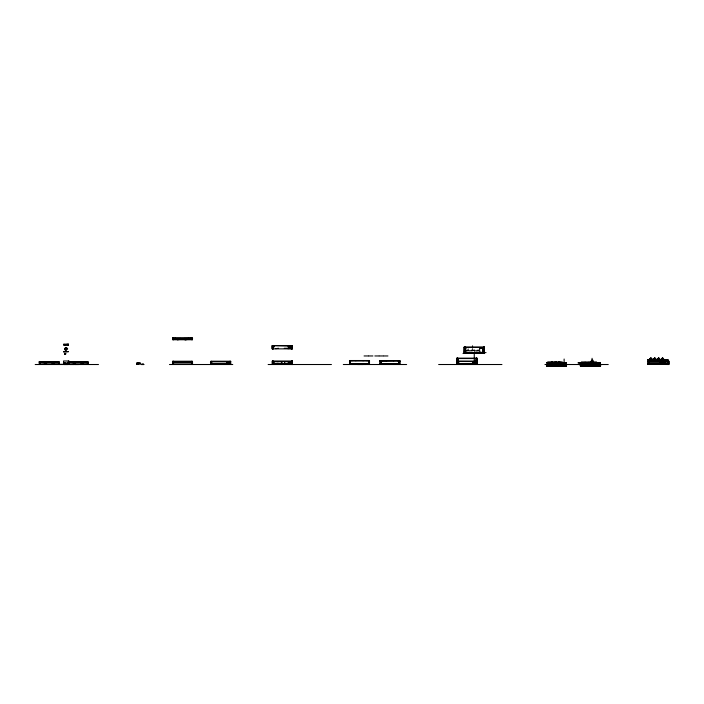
<?xml version="1.0" encoding="UTF-8"?>
<svg xmlns="http://www.w3.org/2000/svg" width="704" height="704" viewBox="0 0 704 704"><rect width="100%" height="100%" fill="white"/><g stroke="black" fill="none" stroke-linecap="round" stroke-linejoin="round"><path stroke-width="0.53" stroke-dasharray="3.52 2.64" d="M465.106 349.967L479.125 349.967M465.106 350.363L479.125 350.363M465.282 350.865L468.318 350.865M468.908 350.865L472.217 350.865M476.318 350.865L478.799 350.865M475.728 351.023L475.438 350.363M465.282 351.067L468.046 350.865M478.43 351.067L476.59 350.865M468.125 348.524L468.125 349.967M476.001 349.967L476.018 352.625M474.267 349.967L474.267 352.035M472.516 347.653L472.542 350.363M471.944 350.865L469.181 350.865M473.097 350.363L472.806 351.023L473.097 350.363"/><path stroke-width="1.06" d="M173.378 338.202L172.902 338.263L191.928 338.202L192.342 338.976L173.378 339.17L192.042 339.178M272.633 346.104L272.624 348.858L272.501 345.62M275.634 348.665L278.555 348.269M277.024 363.317L276.822 364.32L277.297 364.311L277.306 363.317L273.988 363.317L273.988 364.311L273.988 363.317M280.922 363.317L280.72 364.32L281.195 364.311L281.195 363.317L277.886 363.317L277.886 364.311L278.538 364.32L278.159 363.317L278.538 363.713M282.04 362.833L282.04 364.32L282.04 362.833L281.494 362.833L281.494 363.924M284.284 348.269L287.206 348.269M284.944 364.32L284.944 362.833L284.381 362.833L284.381 364.32L284.381 363.73M288.279 363.326L288.068 364.32L288.543 364.311L288.552 363.326L285.234 363.326L285.234 364.32M292.327 361.082L292.318 364.32M292.318 345.62L292.318 348.858L272.237 348.858L272.237 345.62L292.318 345.62L292.318 348.858L292.169 345.62M291.966 364.32L292.442 363.317L289.133 363.326L289.133 364.311L289.784 364.32L289.406 363.317L292.195 363.352M380.45 361.874L380.494 361.152L380.565 361.926M476.986 364.514L477.048 358.151L456.966 358.151L456.966 361.469L477.048 361.566M460.363 364.126L463.294 363.924L460.363 363.73M486.033 352.625L464.226 352.625L464.226 347.046L484.308 347.046L484.317 352.625M464.658 347.433L464.622 348.313L466.198 348.313L466.198 347.433M464.614 352.528L465.661 352.431M464.754 348.313L464.754 347.433M464.869 348.313L464.93 347.433M465.027 348.313L465.098 347.433M465.177 348.313L465.177 347.433M469.559 352.431L464.71 352.625M476.318 352.546L476.96 352.431M477.048 364.32L477.057 361.082L456.975 361.082L456.975 364.32L477.048 363.924M480.858 352.431L476.018 352.431M484.22 353.584L484.22 352.722L483.331 352.722M547.316 364.998L547.078 365.878L547.078 364.32M547.131 365.878L547.193 365.297M547.756 363.246L547.756 361.882L551.267 361.882L551.267 363.246M551.408 363.246L551.408 361.882L554.91 361.882L554.91 363.246M552.57 363.246L552.57 361.882M555.051 363.246L555.051 361.882L558.562 361.882L558.562 363.246M556.222 363.246L556.222 361.882M557.753 365.297L557.753 364.646M558.694 363.246L558.694 361.882L562.206 361.882L562.206 363.246M559.865 363.246L559.865 361.882M648.296 363.15L648.375 364.126L648.296 363.458M667.85 361.082L668.8 361.082L668.8 364.294L647.803 364.32L647.988 359.568L667.946 359.568L668.219 364.32M547.272 365.094L547.087 365.684M468.908 352.546L467.843 352.431M480.216 352.546L479.706 352.431M581.038 362.657L581.038 366.071M599.834 366.071L599.834 362.657M648.578 359.568L648.569 364.126M667.383 364.514L667.383 359.568M592.601 362.19L592.566 363.079L592.618 361.742M651.411 359.832L650.364 359.832M663.106 359.832L662.059 359.832M651.904 360.219C652.67 358.081 646.897 360.096 651.86 359.207L652.309 360.219M659.674 359.401L657.668 359.401L659.657 359.207L660.106 360.219M661.663 359.401L663.555 359.207L664.004 360.219M472.877 364.294C470.747 360.958 476.951 360.958 474.822 364.294M474.822 362.182L472.886 362.27M480.234 352.625C477.286 345.928 485.135 345.928 482.187 352.625M482.187 348.049L480.234 348.049M380.679 360.712L380.794 364.514M649.871 359.401L649.466 360.219M653.77 359.832L653.814 359.207L655.758 359.207L656.207 360.219M657.668 359.401L657.263 360.219M590.92 363.062L590.902 362.578M593.252 363.255L593.05 361.196L591.096 361.196L590.647 362.19L590.894 363.255L593.278 363.255L593.243 361.909M380.618 360.536L379.922 360.782L380.706 360.536M380.169 361.715L380.037 360.747M288.147 348.858L288.288 346.456L288.587 346.966M289.758 347.063L290.198 346.104M380.459 360.721L399.749 360.571L399.995 364.514M649.466 359.832L649.915 358.838L651.86 358.838L652.309 359.832M653.268 359.85L656.304 359.85L655.758 358.838L653.814 358.838L653.444 360.36M653.365 360.219L653.77 359.401M657.263 359.832L657.712 358.838L659.657 358.838L660.106 359.832M663.925 360.36L663.555 358.838L661.61 358.838L661.241 360.36M651.587 359.383L651.561 360.122M667.779 364.32L667.779 360.906M600.398 365.878L580.254 365.878L580.448 362.657L591.483 362.657M648.111 359.964L667.858 360.158M668.017 363.343L667.85 364.514L667.964 361.082M647.856 359.762L667.938 359.762M483.824 352.625L479.151 352.431M380.107 360.598L379.914 364.514M39.6 362.366L41.738 362.762L41.738 362.173M68.561 362.366L70.69 362.762L70.69 362.173M88.053 362.56L86.328 362.762L86.328 362.173M399.608 363.924L380.301 363.924M547.078 365.297L547.078 365.094M591.369 361.214L592.777 361.214M591.527 361.742L591.712 363.88M172.885 339.381L173.369 338.774M172.498 338.087L172.885 339.064M192.183 339.381L192.579 338.087M172.885 362.234L172.885 362.877M172.885 362.833L174.979 362.402L174.979 361.618M288.411 346.324L290.145 346.456L290.101 348.858M290.022 346.922L289.846 346.394L288.402 346.394M399.652 361.918L399.986 361.865M172.506 361.654L192.57 361.654M210.716 361.654L230.78 361.654M349.439 360.976L369.503 360.976M379.922 360.976L399.986 360.976M399.925 361.689L399.802 360.598L380.565 360.712M192.148 338.466L184.149 338.492M172.902 337.999L192.042 337.973L192.183 339.724M192.148 339.742L172.955 339.75M349.835 360.976L350.31 360.941M380.301 364.514L380.31 360.976L380.794 360.941M182.697 339.002L182.459 338.985M55.572 362.173C54.111 363.167 58.291 363.158 56.839 362.173M84.524 362.173C83.072 363.158 87.252 363.167 85.791 362.173M173.378 364.514L173.378 361.196L172.92 361.258L192.456 361.231L192.579 364.514M228.334 362.859C229.645 361.196 224.11 363.167 228.334 362.859L228.334 364.118M172.964 338.474L180.919 338.492M172.753 339.196L173.298 338.774L172.726 338.976M192.342 338.976L191.734 339.17M192.086 339.75L191.699 337.964M173.378 337.964L173.078 339.724M211.341 361.627L211.147 361.205L230.666 361.231L230.789 364.514M173.131 361.627L172.524 361.249L172.498 364.514M173.034 361.592L192.166 361.654M349.967 360.518L368.966 360.518M211.147 361.592L230.358 361.645M65.806 345.18L66.361 344.423L65.842 345.206L66.299 345.206L65.789 344.423M471.742 352.431L472.516 352.625M483.05 352.431L483.525 352.431M399.555 360.721L399.115 360.536L399.115 364.514M546.691 365.05L557.753 364.998M177.258 338.606L180.11 338.606M184.967 338.606L187.81 338.606M177.258 339.592L180.11 339.416L177.258 339.733M63.879 344.423L68.332 344.423M272.633 346.887L274.208 346.887L274.208 346.007M291.667 346.887L290.321 346.887L290.321 346.007M288.49 347.063L289.854 346.966M464.226 347.433L484.308 347.433L483.921 349.967M480.146 348.339L483.789 348.313M464.622 351.745L466.198 351.745L466.198 352.625M483.789 351.745L482.31 351.745L482.31 352.625M468.318 352.431L472.217 352.431M462.977 353.443L484.211 353.443M65.287 353.575L65.287 354.174M364.065 355.96L368.289 355.96M368.632 355.96L372.9 355.96M374.836 355.96L378.902 355.96M379.28 355.96L383.478 355.96M383.926 355.96L387.939 355.96M650.496 358.45L651.279 358.45M654.394 358.45L655.178 358.45M658.293 358.45L659.076 358.45M662.191 358.45L662.974 358.45M457.362 358.547L476.661 358.547M651.64 360.219L651.666 358.838L650.241 358.758L650.135 360.219M650.478 359.014L651.288 359.014M654.377 359.014L655.186 359.014M657.985 358.996L657.826 360.395M658.275 359.014L659.085 359.014M659.384 358.996L659.542 360.395M662.182 359.014L662.992 359.014M653.928 359.383L655.644 359.383M661.725 359.383L663.441 359.383M591.686 360.413L592.46 360.413L592.46 361.117M351.507 360.615L352.282 360.615M355.406 360.615L356.18 360.615M362.754 360.615L363.528 360.615M366.652 360.615L367.426 360.615M381.99 360.615L382.774 360.615M385.889 360.615L386.663 360.615M393.237 360.615L394.02 360.615M397.135 360.615L397.918 360.615M69.001 360.994L63.536 360.994L63.633 363.528L68.939 363.528M648.234 360.906L667.665 360.906M648.234 361.222L667.665 361.222M591.369 361.346L591.219 362.358M591.668 361.363L592.478 361.363M291.931 361.469L272.624 361.469L272.633 362.349L274.208 362.349L274.208 361.469M592.777 361.504L593.085 362.19M667.814 361.469L668.404 361.469M40.014 361.689L48.365 361.786M58.494 361.689L50.829 361.786M68.966 361.689L72.468 361.689M72.609 361.689L76.12 361.689M80.3 361.689L83.811 361.689M83.952 361.689L87.454 361.689M648.234 361.592L667.665 361.592M39.222 361.786L59.286 361.786L59.25 364.514M76.155 361.786L68.746 361.786M80.256 361.786L87.551 362.173M592.416 361.777L592.724 363.317M648.234 361.786L667.665 361.786M68.57 361.9L87.85 361.9L87.859 364.514M177.223 361.979L180.145 361.979M184.923 361.979L187.845 361.979M188.434 362.006L190.538 362.006M581.372 361.962L584.883 361.962M585.27 361.962L588.782 361.962M589.169 361.962L591.096 361.909M593.05 361.909L596.57 361.962M40.374 362.173L58.115 362.173M69.326 362.173L87.067 362.173M174.979 362.032L175.56 362.032M177.223 362.173L180.11 362.138M184.923 362.173L187.81 361.821M226.477 362.173L229.601 362.173M39.222 362.173L59.286 362.173M68.174 362.173L88.238 362.173M291.667 362.349L290.321 362.349L290.321 361.469M457.398 362.349L458.938 362.349L458.938 361.469M476.661 362.349L475.05 362.349L475.05 361.469M591.554 362.384C587.875 362.19 596.27 362.19 592.592 362.384M43.938 362.56L46.869 362.56M51.638 362.56L54.569 362.56M72.899 362.56L75.821 362.56M80.599 362.56L83.521 362.56M546.902 362.56L547.474 362.56M562.558 362.56L566.359 362.56M592.266 362.604L592.504 363.079L592.451 362.604M593.243 362.578L593.226 363.062M172.506 362.657L192.57 362.657M546.691 362.762L566.562 362.762M593.34 362.657L600.406 362.657L600.626 365.878L580.483 365.878M547.457 362.859L547.906 362.859M562.54 362.859L565.805 362.859M546.691 362.956L566.562 362.956M580.677 363.053L591.518 363.053M593.595 363.053L600.204 363.053M664.893 363.053L664.893 364.223L664.954 363.053L663.555 363.053L663.555 364.223M63.536 363.141L68.605 363.141L68.605 360.994M290.189 363.123L290.752 363.123M291.166 363.123L291.729 363.123M597.018 363.167L577.966 362.859L600.398 362.859M647.794 363.15L665.922 363.15M63.536 363.431L69.001 363.431M138.028 363.361L139.902 363.361M648.234 363.458L665.922 363.458M137.755 363.537L139.902 363.123M211.112 363.537L230.358 363.537M274.261 363.519L277.024 363.519M278.159 363.519L280.922 363.519M285.507 363.519L288.279 363.519M289.406 363.519L292.169 363.519M349.835 363.537L369.054 363.537M662.587 363.537L659.419 363.176M663.661 363.616L664.444 363.616M138.257 363.766L136.937 364.126M215.433 363.73L218.363 363.73M223.133 363.73L226.063 363.73M272.633 363.73L273.187 364.32M276.61 363.73L278.564 363.774M280.676 363.73L284.962 363.73M292.239 363.713L290.954 363.352M354.156 363.73L357.078 363.73M361.856 363.73L364.778 363.73M384.639 363.73L387.57 363.73M392.339 363.73L395.27 363.73M457.406 363.73L476.661 363.73M591.712 363.651L592.434 363.651M141.803 363.924L143.502 363.924M218.319 363.889L215.433 363.537M223.177 363.889L226.063 363.537M276.61 363.924L278.159 363.924M282.911 363.792L282.911 364.32M283.457 363.792L283.492 364.32M357.042 363.889L354.156 363.537M384.683 363.889L387.57 363.537M591.826 363.862L592.319 363.862M661.866 363.827L664.69 363.827M663.661 364.003L664.444 364.003M39.618 364.126L58.89 364.126M68.578 364.126L87.842 364.126M172.955 364.126L192.166 364.126M210.716 364.126L230.78 364.118M276.61 364.126L278.564 364.082M349.439 364.126L369.503 364.126M379.922 364.126L399.986 364.126M647.803 364.126L668.158 364.126M59.25 364.32L63.448 364.32M272.246 364.294L292.741 364.514M363.554 364.32L365.059 364.514M367.03 364.32L365.341 364.514M367.198 364.32L368.588 364.32M547.105 364.32L566.148 364.32M600.204 364.32L580.73 364.514M35.2 364.514L98.498 364.514M141.293 364.514L143.854 364.514M169.47 364.514L232.76 364.514M268.136 364.514L331.434 364.514M343.323 364.514L406.622 364.514M438.645 364.514L501.943 364.514M544.949 364.514L608.247 364.514M648.023 364.32L668.791 364.514L668.782 361.082M547.096 364.61L566.148 364.646M547.369 364.707L557.119 364.901L547.369 364.901L547.351 364.32M547.43 365.297L547.078 365.534M559.02 365.297L561.942 365.297L559.055 365.64M551.32 365.49L554.242 365.49M559.02 365.49L561.942 365.49M547.369 365.684L546.691 365.596L546.691 364.892M580.263 365.684L600.618 365.684M546.691 365.781L566.562 365.781M546.691 365.878L566.562 365.878M546.902 366.168L566.359 366.168M192.042 338.246L192.57 338.272M368.632 360.554L369.503 360.58L369.512 364.514M191.699 338.448L191.875 339.143M192.166 362.428L190.538 362.402L190.538 361.618M230.384 361.258L229.909 361.231L229.909 364.514M173.105 338.483L173.166 339.742M399.59 360.976L399.608 364.514M484.018 352.722L483.921 347.046M663.23 358.802L663.335 359.832M659.331 358.802L658.038 358.758M58.907 362.366L57.376 362.762L57.376 362.173M658.161 359.832L659.384 359.383L659.358 360.122M654.262 359.832L655.327 359.427L655.327 360.008M591.545 362.19L591.589 363.079M69.045 362.173L69.045 364.514M40.093 362.173L40.093 364.514M547.483 364.998L547.483 365.878M476.274 363.343L476.274 364.32M464.614 352.132L464.614 352.625M399.212 362.56L399.212 364.118M289.133 363.326L289.133 364.311M285.507 363.713L285.886 364.32M277.886 363.317L277.886 364.311M274.261 363.713L274.639 364.32M272.246 348.858L272.237 345.62L292.318 346.007L291.931 348.858L291.931 345.62M87.666 362.173L87.666 362.762M668.65 361.082L668.721 364.514M668.518 361.082L668.51 364.514M668.404 361.082L668.316 364.514M668.158 361.082L668.158 364.514M665.826 363.15L665.826 364.126M665.729 363.15L665.729 364.126M664.444 363.458L664.382 364.223M664.101 359.85L661.065 359.85M663.828 363.053L663.828 364.223M663.749 359.559L663.749 360.219M663.617 363.053L663.731 364.223M663.555 358.838L663.555 360.219M663.265 360.008L663.23 358.758L661.936 358.802L661.725 360.008M663.062 363.44L663.062 364.223M662.974 359.154L662.974 358.054L662.191 358.054L662.191 359.154M662.922 364.223L663.001 363.053L661.487 362.947L661.522 363.537M662.869 358.838L662.781 360.254M662.825 363.053L662.825 364.223M662.684 358.054L662.684 359.154M662.737 363.053L662.737 364.223M662.482 358.054L662.482 359.154M662.526 363.053L662.526 364.223M662.314 358.838L662.385 360.254M662.218 363.44L662.218 364.223M661.936 358.758L661.901 360.008M661.901 362.947L661.892 364.223M661.725 362.947L661.742 363.537M661.61 358.838L661.61 359.832M661.602 362.947L661.663 364.223M661.417 359.559L661.434 360.219M660.458 362.947L660.493 363.537M660.299 362.947L660.273 363.537M660.202 359.85L657.166 359.85M660.026 359.832L660.026 360.36M659.85 359.559L659.85 360.219M659.657 358.838L659.657 360.219M659.463 358.838L659.437 360.219M659.076 359.154L659.076 358.054L658.293 358.054L658.293 359.154M658.953 358.838L659.023 359.832M658.786 358.054L658.786 359.154M658.583 358.054L658.583 359.154M658.398 358.838L658.319 359.735M657.932 358.838L658.002 360.008M657.712 358.838L657.712 360.219M657.518 359.559L657.518 360.219M657.342 359.832L657.342 360.36M656.128 359.832L656.128 360.36M655.952 359.559L655.952 360.219M655.758 358.838L655.776 360.219M655.565 358.838L655.644 360.008M655.468 360.008L655.433 358.758L654.139 358.802L654.034 359.832M655.178 359.154L655.178 358.054L654.394 358.054L654.421 359.832M655.054 358.838L654.984 360.254M654.878 358.054L654.878 359.154M654.685 358.054L654.685 359.154M654.139 358.758L654.104 360.008M653.814 358.838L653.928 360.008M653.611 359.559L653.611 360.219M652.406 359.85L649.37 359.85M652.23 359.832L652.23 360.36M652.054 359.559L652.054 360.219M651.86 358.838L651.746 360.395M651.226 359.832L651.279 358.054L650.496 358.054L650.496 359.154M650.98 358.054L650.98 359.154M650.786 358.054L650.786 359.154M650.61 358.838L650.69 360.254M650.109 358.838L650.03 360.395M649.915 358.838L649.915 360.219M649.713 359.559L649.713 360.219M649.537 359.832L649.537 360.36M648.657 360.906L648.736 364.514M648.472 363.15L648.472 364.126M600.23 363.053L600.23 365.684M596.754 363.053L596.64 363.167M593.094 362.384L593.094 363.317M593.05 361.196L592.926 363.317M592.821 360.122L592.821 363.977M592.266 362.19L592.266 362.868M592.073 358.292L592.17 361.117M591.976 360.413L591.976 361.117M591.879 362.19L591.879 362.868M591.615 360.122L591.615 363.977M591.43 361.117L591.342 362.692M591.096 361.196L591.052 363.317M590.902 361.909L590.894 363.255M590.586 364.514L580.844 364.32M581.178 362.657L581.117 365.684M566.104 364.32L566.148 365.878M565.954 364.32L565.946 365.878M565.805 364.32L565.893 365.878M565.752 364.32L565.77 365.878M564.986 362.56L564.986 363.053M564.898 362.56L564.863 363.053M564.467 362.56L564.467 363.053M564.326 362.56L564.344 363.053M564.212 362.56L564.212 363.053M564.124 359.031L564.124 363.264M563.974 362.56L563.922 363.053M563.825 362.56L563.86 363.053M563.596 362.56L563.596 363.053M557.119 363.053L557.119 364.32M554.242 365.297L551.32 365.297M547.765 363.053L547.765 364.32M547.51 364.32L547.554 365.878M547.316 365.094L547.386 365.878M547.078 363.801L547.078 365.878M484.158 347.046L484.158 352.625M484.026 347.046L484.035 353.364M483.789 347.046L483.674 352.625M483.551 347.046L483.551 352.625M483.437 347.046L483.419 352.625M483.314 348.339L483.314 352.528M482.31 347.433L482.31 348.313M477.057 361.082L477.057 364.514M476.898 358.151L476.907 364.514M476.661 358.151L476.617 364.32M476.573 358.151L476.573 364.514M476.414 358.151L476.414 364.514M476.291 358.151L476.291 364.514M476.159 358.151L476.168 364.514M474.267 352.035L474.267 364.514M472.516 345.849L472.516 347.653M465.177 347.046L465.177 352.625M465.106 347.046L465.098 352.625M464.983 347.046L464.983 352.625M464.869 347.046L464.869 352.625M464.658 347.046L464.42 352.915L464.543 347.046M464.376 347.046L464.376 352.625M464.226 347.046L464.226 352.625M457.855 358.151L457.864 364.514M457.732 364.514L457.723 358.151L457.67 364.32M457.53 358.151L457.538 364.514M457.274 358.151L457.283 364.514M457.116 358.151L457.125 364.514M456.966 358.151L457.028 364.514M398.851 361.583L398.851 362.657M395.27 363.537L392.339 363.537M381.11 361.583L381.11 362.657M380.688 362.56L380.688 364.118M380.503 363.537L380.503 364.126M368.632 360.518L368.632 364.514M364.778 363.537L361.856 363.537M363.308 364.514L360.545 364.514M360.281 364.514L357.509 364.514M350.31 360.518L350.31 364.514M350.011 363.537L350.011 364.126M349.818 364.514L349.87 360.527L349.43 364.514M292.442 363.317L292.442 364.311M292.301 364.514L292.257 361.082L272.246 361.082L272.298 364.514M292.178 361.082L292.178 364.514M292.037 345.62L292.037 348.858M292.046 361.082L292.046 364.514M291.931 361.082L291.843 364.514M291.685 345.62L291.685 348.858M291.72 361.082L291.685 363.22M291.562 345.62L291.667 348.858M291.65 361.082L291.667 363.352M291.386 345.62L291.5 348.858M291.438 361.082L291.447 363.713M288.552 363.326L288.552 364.32M284.671 363.73L284.381 362.833M283.694 363.73L283.694 364.32M282.718 363.73L282.718 364.32M281.195 363.317L281.195 364.311M277.306 363.317L277.306 364.311M273.442 362.366L273.442 363.44M273.17 345.62L273.187 348.858M273.064 361.082L273.134 364.514M273.002 345.62L273.038 348.858M272.906 361.082L273.002 364.514M272.888 345.62L272.879 348.858M272.853 361.082L272.809 364.514M272.677 345.62L272.686 348.858M272.686 364.514L272.624 361.082L272.554 364.514M272.307 345.62L272.386 348.858M272.395 361.082L272.395 364.514M230.032 363.15L230.032 364.126M227.066 362.859L227.066 364.118M211.587 364.514C212.696 360.193 209.581 359.938 210.707 364.514M192.183 364.514L191.761 361.231L191.699 364.514M191.99 338.281L191.99 339.724M191.893 361.662L191.893 362.446M190.652 338.237L190.652 338.835M188.434 361.618L188.434 362.402L175.56 362.402L175.56 361.618M188.32 338.237L188.32 338.835M175.604 338.237L175.604 338.835M175.014 338.237L175.014 338.835M172.894 337.885L172.885 339.724M143.818 364.514L141.328 364.514M138.31 363.123L138.31 364.197M138.028 363.123L138.028 364.197M137.887 364.197L137.887 363.123L137.755 364.126M137.614 363.123L137.614 364.197M137.394 363.194L137.438 364.126M137.333 363.123L136.884 364.197L137.174 363.123M136.884 363.123L136.902 364.197M88.246 361.979L88.246 364.514M87.375 361.662L87.375 364.514M83.987 362.173L83.987 362.762L71.28 362.762L71.28 362.173M83.521 362.762L80.599 362.762M78.61 364.514L74.492 364.514M78.549 362.173L77.862 362.173M75.821 362.762L72.899 362.762M74.026 364.514L70.03 364.514M68.561 361.786L68.561 364.514M68.288 344.036L68.27 345.259L67.373 345.259L67.373 344.423M68.174 361.979L68.174 364.514M68.05 345.259L68.121 344.036L63.976 344.423M68.094 364.514L63.879 364.514M67.962 344.423L67.962 345.259M67.681 344.423L67.593 345.259M67.54 344.423L67.54 345.259M66.51 348.322L66.51 347.741L65.41 347.741L65.41 348.322M66.387 349.298L66.396 349.879M66.37 347.741L66.37 348.322M66.317 349.298L66.238 349.879M66.176 349.298L66.123 349.879M66.035 349.298L66.009 349.879M65.912 349.298L65.947 349.879M65.806 363.141L64.416 362.894M65.78 347.741L65.78 348.322M65.771 349.298L65.745 349.879M65.639 347.741L65.639 348.322M65.613 353.575L65.586 354.174M65.49 353.575L65.384 354.174M65.155 353.575L65.076 354.174M64.962 349.298L64.962 349.879L64.882 349.298M64.97 354.174L64.97 353.575L64.874 354.174M64.777 344.423L64.777 345.259L63.879 345.259L63.835 344.036M64.636 353.575L64.671 354.174M64.548 344.423L64.548 345.259M64.469 344.423L64.469 345.259M64.187 344.423L64.099 345.259M58.907 362.173L58.907 364.514M58.414 361.662L58.414 364.514M55.035 362.173L55.035 362.762L42.319 362.762L42.319 362.173M54.569 362.762L51.638 362.762M51.366 361.786L51.269 362.173M50.943 361.61L50.978 362.173M50.565 361.786L48.594 361.786M49.658 361.61L49.597 362.173M49.412 361.61L49.394 362.173M49.262 361.61L49.324 362.173M49.13 361.61L49.104 362.173L48.99 361.61M48.796 361.61L48.91 362.173M47.599 361.61L47.529 362.173M47.23 361.61L47.23 362.173M46.869 362.762L43.938 362.762M39.6 362.173L39.6 364.514M39.213 361.786L39.213 364.514M469.005 363.73L471.935 364.126L469.005 363.73M591.703 362.604L591.642 363.079L591.703 362.604M188.522 362.428L190.458 362.516L188.522 362.428M288.156 362.094L290.101 362.182L288.156 362.094M184.606 338.457L184.73 339.161L184.633 338.457M180.488 339.152L180.338 338.448L180.514 339.143M187.81 339.416L184.967 339.733L187.81 339.416M67.54 348.322L64.61 348.322L64.61 349.298L67.54 349.298L67.54 348.322M65.375 349.879L65.296 349.298L65.375 349.879M68.508 351.639L63.633 351.833L68.508 351.639M65.789 353.813L64.469 354.174L65.789 353.813M140.298 363.123L136.594 363.123L136.594 364.197L140.298 364.197L140.298 363.123M664.664 364.223L664.664 363.053L664.62 364.223"/></g></svg>
